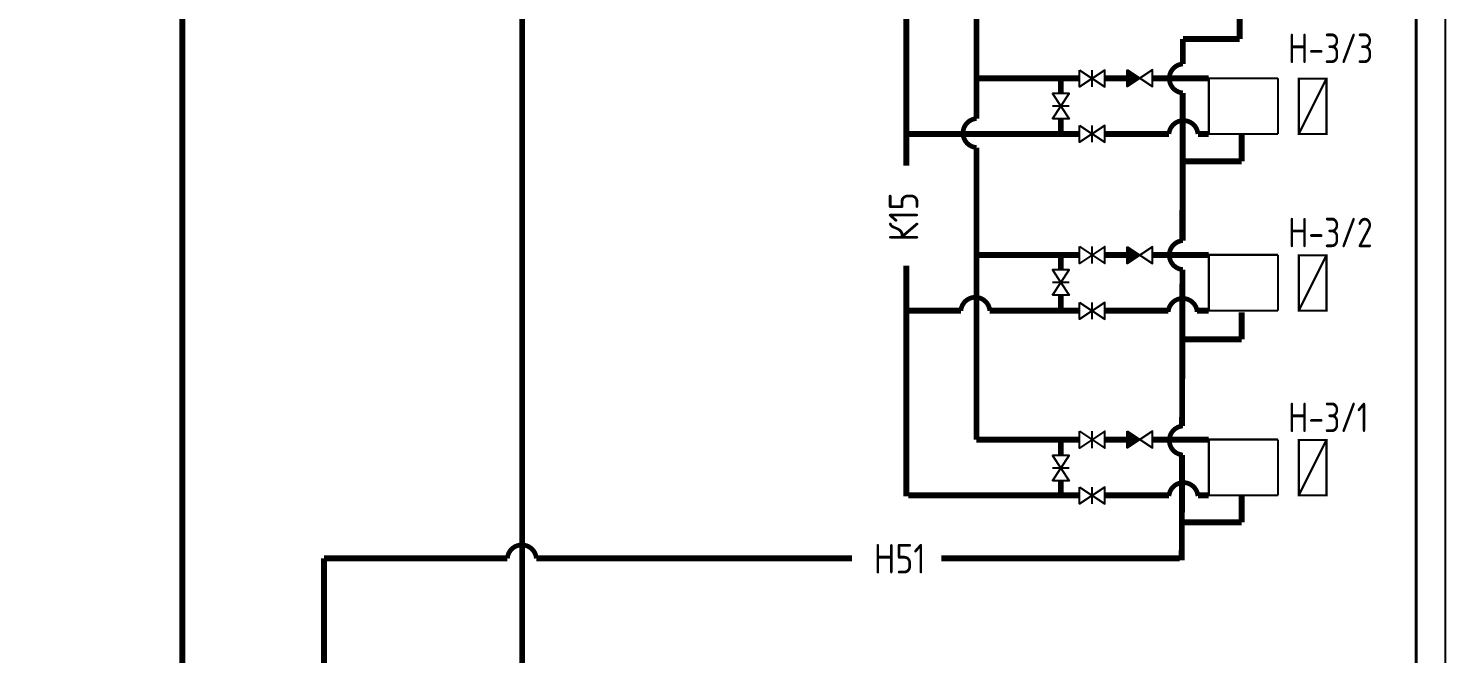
# Model space of a CAD drawing. Extents: x 0 to 118900, y 0 to 84100.
# Drawn here: x 94898 to 118900, y 45439 to 56034 of the extents above; entities that cross this region are included whole.
import ezdxf
from ezdxf.enums import TextEntityAlignment as Align

# ---------------------------------------------------------------- set-up
doc = ezdxf.new("R2010")
doc.units = 0
doc.header["$LTSCALE"] = 1000
doc.layers.get('0').update_dxf_attribs({"linetype": 'CONTINUOUS'})
for name, color, linetype in [('LAYER2', 7, 'CONTINUOUS'), ('TITLEBLK', 7, 'CONTINUOUS'), ('ВОДА', 135, 'CONTINUOUS'), ('НЕФТЬ', 14, 'CONTINUOUS')]:
    doc.layers.add(name, color=color, linetype=linetype)
doc.styles.get("Standard").update_dxf_attribs({"font": 'txt.shx', "width": 0.75})
doc.styles.add('TITLE', font='txt.shx', dxfattribs={"width": 0.8})

# ---------------------------------------------------------------- blocks, each defined once
blk = doc.blocks.new('AMW_TITLE')
blk.add_lwpolyline([(0, 0), (1189, 0), (1189, 841), (0, 841)], close=True)
at = {"const_width": 0.5}
blk.add_lwpolyline([(20, 5), (1184, 5), (1184, 836), (20, 836)], close=True, dxfattribs=at)
at = {"style": 'TITLE', "oblique": 15, "width": 0.8}
for tag, p in [('FILENAME', (1125.091595345356, 65)), ('FILEDATE', (1160.379908699642, 65)), ('ID', (1125.091595345356, 61)), ('EDITDATE', (1160.379908699642, 61))]:
    blk.add_attdef(tag, text='', height=2, dxfattribs=at).set_placement(p, align=Align.BOTTOM_LEFT)
blk.add_attdef('EDITTIME', text='', height=2, dxfattribs=at).set_placement((1182, 61), align=Align.BOTTOM_RIGHT)
at = {"style": 'TITLE'}
for tag, height, width, p in [('SHIFR', 5, 0.6, (1124, 55)), ('NAMEPROJ_1', 3, 0.65, (1124, 47.5)), ('NAMEPROJ_2', 3, 0.65, (1124, 42.5)), ('NAMEPROJ_3', 3, 0.65, (1124, 37.5)), ('NAMEOBJ_1', 3, 0.65, (1099, 32.5)), ('NAMEOBJ_2', 3, 0.65, (1099, 27.5)), ('STAD', 3, 0.8, (1141.5, 25)), ('SHEET', 3, 0.8, (1156.5, 25)), ('SHEETS', 3, 0.8, (1174, 25)), ('NAMEOBJ_3', 3, 0.65, (1099, 22.5)), ('NAMSHEET_1', 3, 0.65, (1099, 17.5)), ('NAMSHEET_2', 3, 0.65, (1099, 12.5)), ('NAMSHEET_3', 3, 0.65, (1099, 7.5))]:
    blk.add_attdef(tag, text='', height=height, dxfattribs=dict(at, width=width)).set_placement(p, align=Align.MIDDLE)
for tag, width, p in [('AUTHOR', 0.5, (1020, 30)), ('SPEC1', 0.75, (1000, 25)), ('RAZRAB1', 0.5, (1020, 25)), ('SPEC2', 0.75, (1000, 20)), ('RAZRAB2', 0.5, (1020, 20)), ('SPEC3', 0.75, (1000, 15)), ('RAZRAB3', 0.5, (1020, 15)), ('SPEC4', 0.75, (1000, 10)), ('RAZRAB4', 0.5, (1020, 10)), ('SPEC5', 0.75, (1000, 5)), ('RAZRAB5', 0.5, (1020, 5))]:
    blk.add_attdef(tag, text='', height=3, dxfattribs=dict(at, width=width)).set_placement(p, align=Align.BOTTOM_LEFT)
at = {"style": 'TITLE', "oblique": 15, "width": 0.8}
blk.add_attdef('FORMAT', (1150.668636300932, 1.226865800694554), '', height=3, dxfattribs=at)

msp = doc.modelspace()

# ---------------------------------------------------------------- linework, layer by layer
for p, q in [((116061.1683552057, 55187.44498929124), (116061.1683552057, 55187.44498929124)), ((116061.1683552057, 52194.49678756019), (116061.1683552057, 52194.49678756019)), ((116061.1683552057, 49066.20365443018), (116061.1683552057, 49066.20365443018))]:
    msp.add_line(p, q)
at = {"color": 7, "const_width": 100}
msp.add_lwpolyline([(97506.11038356839, 56727.51695812577), (97506.11038356839, 43635.7987188941)], dxfattribs=at)
at = {"color": 6, "const_width": 100}
for points in [[(115410.2597985489, 56308.23728260152), (115410.2597985489, 55852.28552871307)], [(114448.9202294175, 55430.37696702807), (114449.9750108464, 55852.28552871307)], [(115410.2597985489, 55852.28552871307), (114449.9750108464, 55852.28552871307)], [(114441.4361811559, 52436.78611396206), (114447.6937274414, 54939.78083927413)], [(115446.6492032656, 54235.57239059212), (115446.6492032656, 53779.62063670367)], [(115446.6492032656, 53779.62063670367), (114411.4325015149, 53779.62063670367)], [(114444.5564452038, 52437.08625356965), (114447.8219062316, 53743.25825062149)], [(114436.7015312034, 49295.15051486073), (114443.3317607341, 51947.21712149296)], [(115446.6492032656, 51220.67050659221), (115446.6492032656, 50764.71875270377)], [(115446.6492032656, 50764.71875270377), (114415.792178222, 50764.71875270377)], [(114431.0086897359, 47018.03556990618), (114435.4811070367, 48806.98548778123)], [(115446.6492032656, 48122.02144128735), (115446.6492032656, 47666.0696873989)], [(115446.6492032656, 47666.0696873989), (114415.792178222, 47666.0696873989)], [(99906.11038356839, 47054.39795598836), (99906.11038356839, 38015.00844541184)], [(103010.2345045323, 47054.39795598836), (99906.11038356839, 47054.39795598836)], [(108847.1719200305, 47054.39795598836), (103500.6525027362, 47054.39795598836)], [(114394.6192850192, 47054.39795598836), (110357.1370492374, 47054.39795598836)]]:
    msp.add_lwpolyline(points, dxfattribs=at)
at = {"color": 102, "const_width": 100}
for points in [[(112700.0632790355, 55187.44498929127), (110954.9197989281, 55187.44498929127)], [(112382.6919977339, 55187.44498929127), (112382.6919977339, 54927.01970020097)], [(113508.0708346374, 55187.44498929127), (113129.2031657264, 55187.44498929127)], [(114889.2933552057, 55187.44498929127), (113937.2107213283, 55187.44498929127)], [(112382.6919977339, 54497.87981351005), (112382.6919977339, 54242.75884532012)], [(111495.6284554098, 54242.75884532012), (109799.233912727, 54242.75884532012)], [(112700.0632790355, 54242.75884532012), (111200.3246473503, 54242.75884532012)], [(114213.9247717172, 54242.75884532012), (113129.2031657264, 54242.75884532012)], [(114889.2933552056, 54242.75884532012), (114704.6121038462, 54242.75884532012)], [(112700.0632790355, 52194.49678756019), (110954.9197989281, 52194.49678756019)], [(112382.6919977339, 52205.32054068219), (112382.6919977339, 51944.89525159189)], [(113511.2182651882, 52194.49678756019), (113129.2031657264, 52194.49678756019)], [(114889.2933552057, 52194.49678756019), (113937.2107213283, 52194.49678756019)], [(109765.8598804655, 52012.609588922), (109765.8598804655, 48107.31747398292)], [(112382.6919977339, 51515.75536490098), (112382.6919977339, 51260.63439671104)], [(110689.8613376718, 51249.81064358905), (109799.233912727, 51249.81064358905)], [(111509.619682054, 51249.81064358905), (111180.3022118414, 51249.81064358905)], [(112700.0632790355, 51249.81064358905), (111260.7564876619, 51249.81064358905)], [(114203.9005302718, 51249.81064358905), (113129.2031657264, 51249.81064358905)], [(114889.2933552056, 51249.81064358905), (114689.8705581809, 51249.81064358905)], [(112700.0632790355, 49066.2036544302), (110954.9197989281, 49066.2036544302)], [(112382.6919977339, 49057.64254576857), (112382.6919977339, 48797.21725667826)], [(113512.555935431, 49066.2036544302), (113129.2031657264, 49066.2036544302)], [(114889.2933552057, 49066.2036544302), (113937.2107213283, 49066.2036544302)], [(112382.6919977339, 48368.07736998735), (112382.6919977339, 48112.95640179743)], [(111498.593708273, 48121.51751045906), (109799.233912727, 48121.51751045906)], [(112700.0632790355, 48121.51751045906), (110992.6952891914, 48121.51751045906)], [(114215.1815572128, 48121.51751045906), (113129.2031657264, 48121.51751045906)], [(114889.2933552056, 48121.51751045906), (114703.3553183506, 48121.51751045906)]]:
    msp.add_lwpolyline(points, dxfattribs=at)
for points in [[(112700.0632790355, 55327.12172483228), (113129.2031657264, 55041.99967226573), (113129.2031657264, 55327.12172483228), (112700.0632790355, 55041.99967226573), (112700.0632790355, 55327.12172483228)], [(112914.6332223809, 55041.99967226573), (112914.6332223809, 55327.12172483228)], [(113508.0708346374, 55331.53528080983), (113937.2107213283, 55046.41322824328), (113937.2107213283, 55331.53528080983), (113508.0708346374, 55046.41322824328), (113508.0708346374, 55331.53528080983)], [(112918.9743955423, 55187.44498929127), (112910.2920492196, 55187.44498929127)], [(112240.6844094453, 54497.87981351005), (112525.8064620118, 54927.01970020097), (112240.6844094453, 54927.01970020097), (112525.8064620118, 54497.87981351005), (112240.6844094453, 54497.87981351005)], [(112525.8064620118, 54712.44975685553), (112240.6844094453, 54712.44975685553)], [(112700.0632790355, 54387.80228281362), (113129.2031657264, 54102.68023024708), (113129.2031657264, 54387.80228281362), (112700.0632790355, 54102.68023024708), (112700.0632790355, 54387.80228281362)], [(112914.6332223809, 54102.68023024708), (112914.6332223809, 54387.80228281362)], [(112918.3695228736, 54242.75884532012), (112910.8969218882, 54242.75884532012)], [(112700.0632790355, 52337.26841754967), (113129.2031657264, 52052.14636498311), (113129.2031657264, 52337.26841754967), (112700.0632790355, 52052.14636498311), (112700.0632790355, 52337.26841754967)], [(112914.6332223809, 52052.14636498311), (112914.6332223809, 52337.26841754967)], [(113508.0708346374, 52334.45039870316), (113937.2107213283, 52049.32834613664), (113937.2107213283, 52334.45039870316), (113508.0708346374, 52049.32834613664), (113508.0708346374, 52334.45039870316)], [(112914.9502040027, 52194.49678756019), (112914.3162407592, 52194.49678756019)], [(112240.6844094453, 51515.75536490098), (112525.8064620118, 51944.89525159189), (112240.6844094453, 51944.89525159189), (112525.8064620118, 51515.75536490098), (112240.6844094453, 51515.75536490098)], [(112525.8064620118, 51730.32530824645), (112240.6844094453, 51730.32530824645)], [(112700.0632790355, 51390.88495909757), (113129.2031657264, 51105.76290653105), (113129.2031657264, 51390.88495909757), (112700.0632790355, 51105.76290653105), (112700.0632790355, 51390.88495909757)], [(112914.6332223809, 51105.76290653105), (112914.6332223809, 51390.88495909757)], [(112916.8708847704, 51249.81064358905), (112912.3955599915, 51249.81064358905)], [(112700.0632790355, 49207.34069080453), (113129.2031657264, 48922.21863823798), (113129.2031657264, 49207.34069080453), (112700.0632790355, 48922.21863823798), (112700.0632790355, 49207.34069080453)], [(112914.6332223809, 48922.21863823798), (112914.6332223809, 49207.34069080453)], [(113508.0708346374, 49210.64502834109), (113937.2107213283, 48925.52297577453), (113937.2107213283, 49210.64502834109), (113508.0708346374, 48925.52297577453), (113508.0708346374, 49210.64502834109)], [(112916.7764830044, 49066.2036544302), (112912.4899617574, 49066.2036544302)], [(112240.6844094453, 48368.07736998735), (112525.8064620118, 48797.21725667826), (112240.6844094453, 48797.21725667826), (112525.8064620118, 48368.07736998735), (112240.6844094453, 48368.07736998735)], [(112525.8064620118, 48582.64731333283), (112240.6844094453, 48582.64731333283)], [(112700.0632790355, 48262.55755698509), (113129.2031657264, 47977.43550441854), (113129.2031657264, 48262.55755698509), (112700.0632790355, 47977.43550441854), (112700.0632790355, 48262.55755698509)], [(112914.6332223809, 47977.43550441854), (112914.6332223809, 48262.55755698509)], [(112916.9224633386, 48121.51751045906), (112912.3439814232, 48121.51751045906)]]:
    msp.add_lwpolyline(points)
for points, const_width in [([(116061.1683552056, 55187.44498929127), (114889.2933552057, 55187.44498929127)], 37.5), ([(114889.2933552057, 54242.75884532012), (114889.2933552057, 55187.44498929127)], 37.5), ([(116061.1683552057, 55187.44498929125), (116061.1683552057, 54242.75884532012)], 37.5), ([(116881.5197082506, 54242.75868994169), (116881.5197082506, 55180.25868994169), (116412.7697082506, 55180.25868994169), (116412.7697082506, 54242.75868994169), (116881.5197082506, 54242.75868994169)], 37.5), ([(116412.7697082506, 54242.75868994169), (116881.5197082506, 55180.25868994169)], 37.5), ([(112382.6919977339, 54713.28274159375), (112382.6919977339, 54711.61677211727)], 80), ([(116061.1683552057, 54242.75884532012), (114889.2933552057, 54242.75884532012)], 37.5), ([(114889.2933552057, 51249.81064358904), (114889.2933552057, 52194.49678756019)], 37.5), ([(116061.1683552056, 52194.49678756019), (114889.2933552057, 52194.49678756019)], 37.5), ([(116061.1683552057, 52194.49678756019), (116061.1683552057, 51249.81064358904)], 37.5), ([(116412.7697082506, 51249.81048821061), (116881.5197082506, 52187.31048821061)], 37.5), ([(116881.5197082506, 51249.81048821061), (116881.5197082506, 52187.31048821061), (116412.7697082506, 52187.31048821061), (116412.7697082506, 51249.81048821061), (116881.5197082506, 51249.81048821061)], 37.5), ([(112382.6919977339, 51731.15829298467), (112382.6919977339, 51729.4923235082)], 80), ([(116061.1683552057, 51249.81064358904), (114889.2933552057, 51249.81064358904)], 37.5), ([(114889.2933552057, 48121.51751045906), (114889.2933552057, 49066.20365443018)], 37.5), ([(116061.1683552056, 49066.2036544302), (114889.2933552057, 49066.2036544302)], 37.5), ([(116061.1683552057, 49066.20365443018), (116061.1683552057, 48121.51751045906)], 37.5), ([(116412.7697082506, 48121.51735508062), (116881.5197082506, 49059.01735508062)], 37.5), ([(116881.5197082506, 48121.51735508062), (116881.5197082506, 49059.01735508062), (116412.7697082506, 49059.01735508062), (116412.7697082506, 48121.51735508062), (116881.5197082506, 48121.51735508062)], 37.5), ([(112382.6919977339, 48583.48029807104), (112382.6919977339, 48581.81432859457)], 80), ([(116061.1683552057, 48121.51751045906), (114889.2933552057, 48121.51751045906)], 37.5)]:
    msp.add_lwpolyline(points, dxfattribs=dict(const_width=const_width))
at = {"layer": 'LAYER2', "color": 6, "const_width": 80}
for points in [[(114448.9202294175, 54939.68963489913, -0.930729749213274), (114448.9202294175, 55430.37696702807)], [(114448.9202294175, 51946.75151198702, -0.930729749213274), (114448.9202294175, 52437.43884411597)], [(114448.9202294175, 48805.64819363049, -0.930729749213274), (114448.9202294175, 49296.33552575944)], [(103010.0998375698, 47052.61437230741, -0.930729749213274), (103500.7871696988, 47052.61437230741)]]:
    msp.add_lwpolyline(points, format="xyb", dxfattribs=at)
at = {"layer": 'LAYER2', "color": 102, "const_width": 80}
for points in [[(110954.9197989281, 54014.25361185941, -0.930729749213274), (110954.9197989281, 54504.94094398836)], [(114213.9247717172, 54242.75884532012, -0.930729749213274), (114704.6121038462, 54242.75884532012)], [(110689.7381086922, 51248.17209490567, -0.930729749213274), (111180.4254408211, 51248.17209490567)], [(114201.5418781619, 51229.19512772401, -0.930729749213274), (114692.2292102908, 51229.19512772401)], [(114213.9247717172, 48108.71740405149, -0.930729749213274), (114704.6121038462, 48108.71740405149)]]:
    msp.add_lwpolyline(points, format="xyb", dxfattribs=at)
at = {"layer": 'ВОДА', "color": 102, "const_width": 100}
for points in [[(110954.9197989281, 62243.39449267771), (110954.9197989281, 54504.94094398836)], [(109765.8598804655, 59742.85026134658), (109765.8598804655, 53708.38466006066)], [(110954.9197989281, 54014.25361185941), (110954.9197989281, 49066.2036544302)]]:
    msp.add_lwpolyline(points, dxfattribs=at)
at = {"layer": 'НЕФТЬ', "const_width": 100}
msp.add_lwpolyline([(103260.4060825275, 60533.08402705487), (103260.4060825275, 43635.94767566024)], dxfattribs=at)
at = {"layer": 'НЕФТЬ', "color": 0}
for points in [[(113722.6407779829, 55188.97425452656, 0, 285, 0), (113508.0708346374, 55187.44498929127, 285, 285, 0)], [(113722.6407779829, 52191.8893724199, 0, 285, 0), (113511.2182651882, 52194.49678756019, 285, 285, 0)], [(113512.555935431, 49066.2036544302, 285, 0, 0), (113722.6407779829, 49068.08400205781, 0, 0, 0)]]:
    msp.add_lwpolyline(points, format="xyseb", dxfattribs=at)

# ---------------------------------------------------------------- block references
at = {"layer": 'TITLEBLK', "color": 0, "xscale": 100, "yscale": 100, "zscale": 100}
msp.add_blockref('AMW_TITLE', (0, 0), dxfattribs=at)

# ---------------------------------------------------------------- texts
for s, width, p in [('Н-3/3', 0.75, (116229.4501400298, 55444.84768134617)), ('Н-3/2', 0.75, (116229.4501400298, 52324.40977309662)), ('Н-3/1', 0.75, (116229.4501400298, 49192.68527609769)), ('Н51', 0.8, (109213.0016357336, 46798.48180063912))]:
    msp.add_text(s, height=500, dxfattribs=dict(width=width)).set_placement(p)
at = {"width": 0.8}
msp.add_text('К15', height=500, rotation=90, dxfattribs=at).set_placement((109968.7878815162, 52423.74804138868))

doc.saveas('drawing.dxf')
